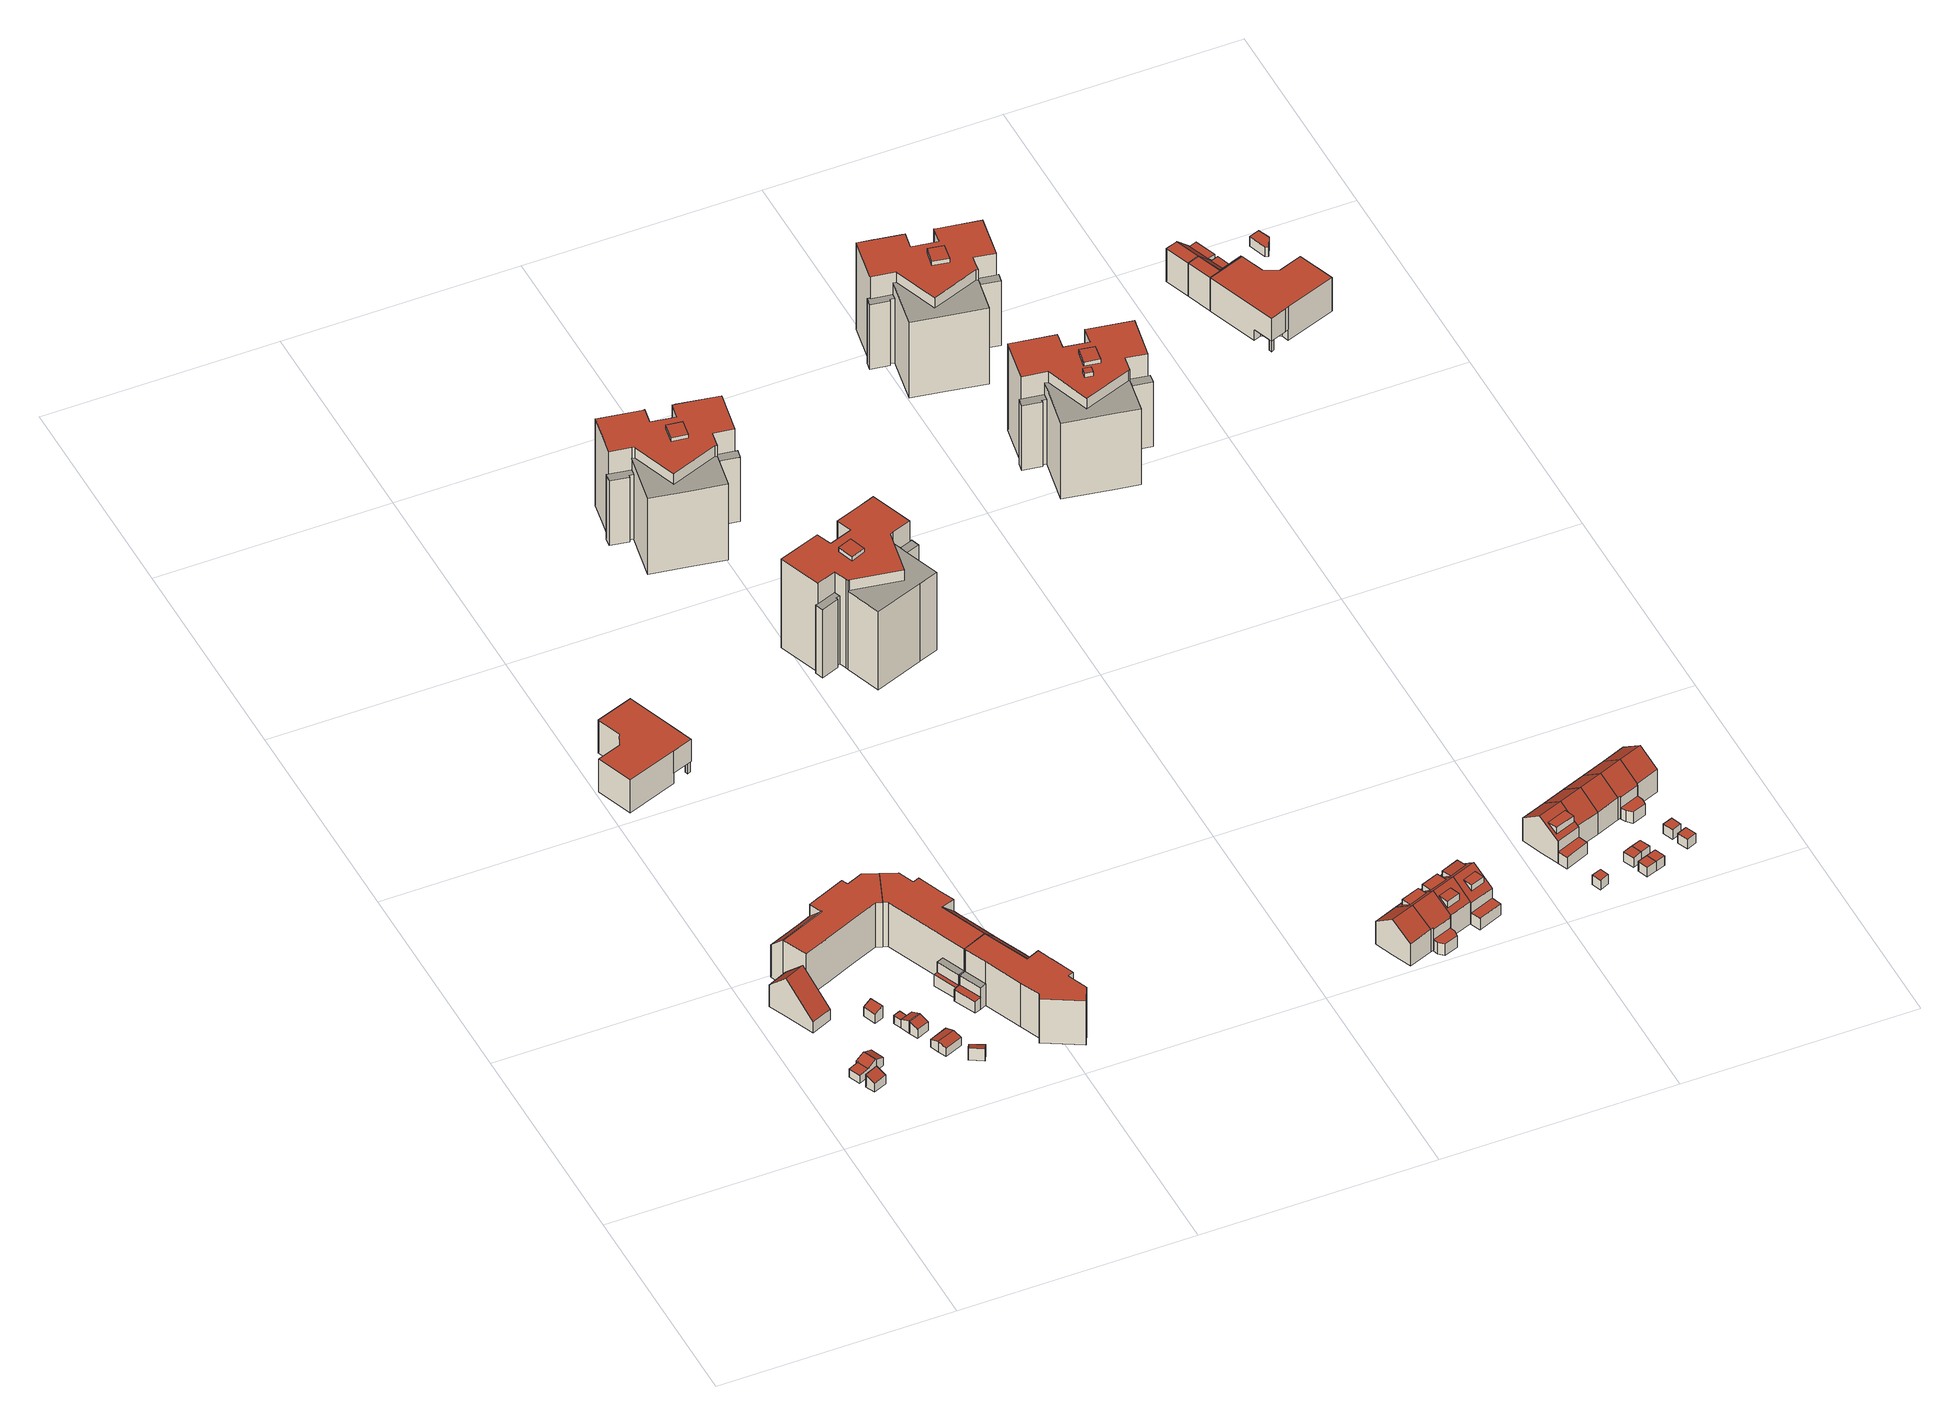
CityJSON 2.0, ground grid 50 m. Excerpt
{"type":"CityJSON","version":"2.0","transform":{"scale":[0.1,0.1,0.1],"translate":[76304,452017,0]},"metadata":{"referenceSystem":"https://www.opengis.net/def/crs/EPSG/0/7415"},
"CityObjects":{
"building1":{"type":"Building","attributes":{"Volume":18.05,"Dakoppervlakte":7.36,"Muuroppervlakte":27.93,"Vloeroppervlakte":6.85,"hoogte_Z_max_in_m_NAP":4.01,"GEB_DOEL":"onbekend","dateOfConstruction":"1984-01-01","measuredHeight":3.08},"geometry":[{"type":"Solid","lod":"2","boundaries":[[[[0,1,2,3]],[[4,5,6,7]],[[1,5,4,2]],[[1,0,6,5]],[[3,7,6,0]],[[4,7,3,2]]]],"semantics":{"surfaces":[{"type":"GroundSurface"},{"type":"RoofSurface"},{"type":"WallSurface"}],"values":[[0,1,2,2,2,2]]}}]},
"building2":{"type":"Building","attributes":{"Volume":31.79,"Dakoppervlakte":13.81,"Muuroppervlakte":38.28,"Vloeroppervlakte":13.25,"hoogte_Z_max_in_m_NAP":3.93,"GEB_DOEL":"onbekend","dateOfConstruction":"1985-01-01","measuredHeight":3.04},"geometry":[{"type":"Solid","lod":"2","boundaries":[[[[8,9,10,11,12,13,14,15,16,17]],[[18,19,20,21]],[[22,20,19,23,24,25]],[[23,26,27,24]],[[11,25,24,12]],[[11,10,22,25]],[[22,10,9,8,21,20]],[[8,17,18,21]],[[18,17,16,15,14,26,23,19]],[[26,14,13,27]],[[12,24,27,13]]]],"semantics":{"surfaces":[{"type":"GroundSurface"},{"type":"RoofSurface"},{"type":"WallSurface"}],"values":[[0,1,1,1,2,2,2,2,2,2,2]]}}]},
"building3":{"type":"Building","attributes":{"Volume":358.51,"Dakoppervlakte":75.7,"Muuroppervlakte":188.85,"Vloeroppervlakte":53.26,"hoogte_Z_max_in_m_NAP":10.69,"GEB_DOEL":"woonfunctie","dateOfConstruction":"1985-01-01","measuredHeight":9.71},"geometry":[{"type":"Solid","lod":"2","boundaries":[[[[28,29,30,31,32,33]],[[34,35,36,37]],[[38,39,35,34]],[[31,30,39,38]],[[28,33,37,36]],[[33,32,34,37]],[[39,30,29,28,36,35]],[[32,31,38,34]]]],"semantics":{"surfaces":[{"type":"GroundSurface"},{"type":"RoofSurface"},{"type":"WallSurface"}],"values":[[0,1,1,2,2,2,2,2]]}}]},
"building4":{"type":"Building","attributes":{"Volume":16.94,"Dakoppervlakte":7.15,"Muuroppervlakte":26.86,"Vloeroppervlakte":6.62,"hoogte_Z_max_in_m_NAP":3.9,"GEB_DOEL":"onbekend","dateOfConstruction":"1985-01-01","measuredHeight":3},"geometry":[{"type":"Solid","lod":"2","boundaries":[[[[13,40,41,14]],[[27,26,42,43]],[[26,27,13,14]],[[14,41,42,26]],[[42,41,40,43]],[[40,13,27,43]]]],"semantics":{"surfaces":[{"type":"GroundSurface"},{"type":"RoofSurface"},{"type":"WallSurface"}],"values":[[0,1,2,2,2,2]]}}]},
"building5":{"type":"Building","attributes":{"Volume":15.93,"Dakoppervlakte":6.59,"Muuroppervlakte":26.47,"Vloeroppervlakte":6.06,"hoogte_Z_max_in_m_NAP":4.03,"GEB_DOEL":"onbekend","dateOfConstruction":"1985-01-01","measuredHeight":3.05},"geometry":[{"type":"Solid","lod":"2","boundaries":[[[[44,45,46,47]],[[48,49,50,51]],[[49,44,47,50]],[[51,50,47,46]],[[51,46,45,48]],[[45,44,49,48]]]],"semantics":{"surfaces":[{"type":"GroundSurface"},{"type":"RoofSurface"},{"type":"WallSurface"}],"values":[[0,1,2,2,2,2]]}}]},
"building6":{"type":"Building","attributes":{"Volume":22.93,"Dakoppervlakte":9.79,"Muuroppervlakte":34.75,"Vloeroppervlakte":9.3,"hoogte_Z_max_in_m_NAP":4.07,"GEB_DOEL":"onbekend","dateOfConstruction":"1985-01-01","measuredHeight":3.06},"geometry":[{"type":"Solid","lod":"2","boundaries":[[[[52,53,54,55,56,57,58]],[[59,60,61,62]],[[63,64,65,66]],[[59,62,66,54,53]],[[59,53,52,60]],[[52,58,61,60]],[[63,57,56,64]],[[64,56,55,65]],[[66,65,55,54]],[[66,62,61,58,57,63]]]],"semantics":{"surfaces":[{"type":"GroundSurface"},{"type":"RoofSurface"},{"type":"WallSurface"}],"values":[[0,1,1,2,2,2,2,2,2,2]]}}]},
"building7":{"type":"Building","attributes":{"Volume":16.56,"Dakoppervlakte":6.7,"Muuroppervlakte":26.95,"Vloeroppervlakte":6.21,"hoogte_Z_max_in_m_NAP":4.07,"GEB_DOEL":"onbekend","dateOfConstruction":"1985-01-01","measuredHeight":3.09},"geometry":[{"type":"Solid","lod":"2","boundaries":[[[[53,52,67,68]],[[69,60,59,70]],[[53,68,70,59]],[[68,67,69,70]],[[69,67,52,60]],[[53,59,60,52]]]],"semantics":{"surfaces":[{"type":"GroundSurface"},{"type":"RoofSurface"},{"type":"WallSurface"}],"values":[[0,1,2,2,2,2]]}}]},
"building8":{"type":"Building","attributes":{"Volume":39.97,"Dakoppervlakte":17.66,"Muuroppervlakte":36.33,"Vloeroppervlakte":16.87,"hoogte_Z_max_in_m_NAP":3.63,"GEB_DOEL":"onbekend","dateOfConstruction":"1985-01-01","measuredHeight":2.68},"geometry":[{"type":"Solid","lod":"2","boundaries":[[[[71,72,73,74,75,76]],[[77,78,79,80]],[[77,81,82,78]],[[74,73,80,79]],[[71,76,82,81]],[[82,76,75,78]],[[81,77,80,73,72,71]],[[75,74,79,78]]]],"semantics":{"surfaces":[{"type":"GroundSurface"},{"type":"RoofSurface"},{"type":"WallSurface"}],"values":[[0,1,1,2,2,2,2,2]]}}]},
"building9":{"type":"Building","attributes":{"Volume":2278.97,"Dakoppervlakte":223.48,"Muuroppervlakte":709.59,"Vloeroppervlakte":208.86,"hoogte_Z_max_in_m_NAP":12.4,"GEB_DOEL":"woonfunctie","dateOfConstruction":"1985-01-01","measuredHeight":11.37},"geometry":[{"type":"Solid","lod":"2","boundaries":[[[[83,84,85,86,87,88,89,90,91,92,93,94,95,96,97,98,99]],[[100,101,102,103,104,105,106,107,108,109,110,111,112,113,114,115,116]],[[117,118,119,104,120,121]],[[113,112,87,86]],[[113,86,85,114]],[[116,115,84,83]],[[116,83,99,100]],[[101,100,99,98,97,96,120,103,102]],[[93,92,107,106]],[[117,121,120,96,95,94]],[[94,93,106,118,117]],[[103,120,104]],[[105,119,118,106]],[[119,105,104]],[[115,114,85,84]],[[88,87,112,111,110,109,108,107,92,91,90,89]]]],"semantics":{"surfaces":[{"type":"GroundSurface"},{"type":"RoofSurface"},{"type":"WallSurface"}],"values":[[0,1,1,2,2,2,2,2,2,2,2,2,2,2,2,2]]}}]},
"building10":{"type":"Building","attributes":{"Volume":16.48,"Dakoppervlakte":6.81,"Muuroppervlakte":26.9,"Vloeroppervlakte":6.33,"hoogte_Z_max_in_m_NAP":4.05,"GEB_DOEL":"onbekend","dateOfConstruction":"1984-01-01","measuredHeight":3.02},"geometry":[{"type":"Solid","lod":"2","boundaries":[[[[122,123,124,125]],[[126,127,128,129]],[[125,127,126,122]],[[128,127,125,124]],[[123,129,128,124]],[[123,122,126,129]]]],"semantics":{"surfaces":[{"type":"GroundSurface"},{"type":"RoofSurface"},{"type":"WallSurface"}],"values":[[0,1,2,2,2,2]]}}]},
"building11":{"type":"Building","attributes":{"Volume":1661.11,"Dakoppervlakte":203.77,"Muuroppervlakte":534.28,"Vloeroppervlakte":187.25,"hoogte_Z_max_in_m_NAP":9.54,"GEB_DOEL":"woonfunctie","dateOfConstruction":"1988-01-01","measuredHeight":8.37},"geometry":[{"type":"MultiSurface","lod":"2","boundaries":[[[130,131,132,133,134,135,136,137,138,139,140]],[[141,142,143,144]],[[145,146,147,148,149,150,151,152,153,154,155],[156,157,158,159,160,161]],[[162,163,164,165,166,167,168,169,170,171,172]],[[140,139,165,164]],[[166,146,145,167]],[[135,134,169,168,167,145,155,154,153]],[[133,170,169,134]],[[133,132,171,170]],[[173,131,130,163,171,132]],[[140,164,163,130]],[[153,152,136,135]],[[148,137,136,152,151]],[[137,148,147,146,138]],[[144,160,159,158,141]],[[158,157,142,141]],[[142,157,156,161,143]],[[144,143,161,160]],[[139,138,146,166,165]]],"semantics":{"surfaces":[{"type":"GroundSurface"},{"type":"OuterCeilingSurface"},{"type":"RoofSurface"},{"type":"WallSurface"}],"values":[0,0,1,2,3,3,3,3,3,3,3,3,3,3,3,3,3,3,3]}}]},
"building12":{"type":"Building","attributes":{"Volume":2308.53,"Dakoppervlakte":225.95,"Muuroppervlakte":723.09,"Vloeroppervlakte":220.14,"hoogte_Z_max_in_m_NAP":12.34,"GEB_DOEL":"woonfunctie","dateOfConstruction":"1985-01-01","measuredHeight":11.26},"geometry":[{"type":"Solid","lod":"2","boundaries":[[[[174,175,176,177,178,179,180,181,182,183,184,185,186,187,188,189,190,191,192,193]],[[194,195,196,197]],[[114,113,198,199,200,201,202,203,204,205,206,207,208,209,210]],[[211,212,213,214]],[[215,216,217,218,219,220,204]],[[191,190,209,208]],[[209,190,189,210]],[[114,210,189,188]],[[188,187,113,114]],[[179,178,202,201,197]],[[195,194,184,183,212]],[[180,179,197,196,211]],[[213,182,181,214]],[[211,214,181,180]],[[183,182,213,212]],[[195,212,211,196]],[[199,198,186,185,184,194,197,201,200]],[[178,177,217,216,202]],[[218,217,177,176,175,174,220,219]],[[220,205,204]],[[203,215,204]],[[215,203,202,216]],[[113,187,186,198]],[[220,174,193,192,191,208,207,206,205]]]],"semantics":{"surfaces":[{"type":"GroundSurface"},{"type":"OuterFloorSurface"},{"type":"RoofSurface"},{"type":"WallSurface"}],"values":[[0,1,2,2,2,3,3,3,3,3,3,3,3,3,3,3,3,3,3,3,3,3,3,3]]}}]},
"building13":{"type":"Building","attributes":{"Volume":2367.19,"Dakoppervlakte":234.12,"Muuroppervlakte":741.46,"Vloeroppervlakte":227.95,"hoogte_Z_max_in_m_NAP":12.34,"GEB_DOEL":"woonfunctie","dateOfConstruction":"1985-01-01","measuredHeight":11.22},"geometry":[{"type":"Solid","lod":"2","boundaries":[[[[221,222,223,224,225,226,227,228,229,230,231,179,178,177,232,233,234,235,236,237,238,239,240]],[[241,242,243,244]],[[245,246,247,248,249,250,251,252,253,254,255,256,202,201,257,258,259,260]],[[261,262,263,264]],[[217,216,265,255,266,267,268]],[[201,202,178,179]],[[257,201,179,231,244]],[[258,243,226,225,259]],[[259,225,224,260]],[[223,245,260,224]],[[223,222,246,245]],[[247,221,240,248]],[[240,239,249,248]],[[251,250,249,239,238,237,236,235,234,266,254,253,252]],[[241,244,231,230,263]],[[243,242,262,227,226]],[[227,262,261,228]],[[263,230,229,264]],[[261,264,229,228]],[[241,263,262,242]],[[257,244,243,258]],[[266,255,254]],[[265,256,255]],[[202,256,265,216]],[[217,177,178,202,216]],[[246,222,221,247]],[[217,268,232,177]],[[267,266,234,233]],[[268,267,233,232]]]],"semantics":{"surfaces":[{"type":"GroundSurface"},{"type":"OuterFloorSurface"},{"type":"RoofSurface"},{"type":"WallSurface"}],"values":[[0,1,2,2,2,3,3,3,3,3,3,3,3,3,3,3,3,3,3,3,3,3,3,3,3,3,3,3,3]]}}]},
"building14":{"type":"Building","attributes":{"Volume":8959.56,"Dakoppervlakte":314.34,"Muuroppervlakte":2139.22,"Vloeroppervlakte":436.22,"hoogte_Z_max_in_m_NAP":23.72,"GEB_DOEL":"woonfunctie","dateOfConstruction":"1988-01-01","measuredHeight":22.78},"geometry":[{"type":"Solid","lod":"2","boundaries":[[[[269,270,271,272,273,274,275,276,277,278,279,280,281,282,283,284,285,286,287,288,289,290,291,292,293,294,295]],[[296,297,298,299,300,301,302,303]],[[304,305,306,307]],[[308,309,310,311,312,313,314,315]],[[316,317,318,319,320,321,322]],[[323,324,325,326,327,328,329,330,331,332,333,334,335,336,337,338,339,340],[341,342,343,344]],[[345,346,347,348]],[[349,350,351,352]],[[337,336,335,278,277,276]],[[340,273,272,271,324,323]],[[335,334,296,279,278]],[[299,298,285,284]],[[284,283,300,299]],[[302,301,300,283,282,281]],[[281,280,303,302]],[[280,279,296,303]],[[331,311,287,286,285,298,297,333,332]],[[345,348,275,274]],[[306,305,347,346]],[[276,275,348,347,305,304,338,337]],[[307,339,338,304]],[[307,306,346,345,274,273,340,339]],[[341,349,352,342]],[[344,350,349,341]],[[350,344,343,351]],[[352,351,343,342]],[[310,309,308,290,289,288]],[[310,288,287,311]],[[295,294,321,320]],[[322,321,294,293]],[[292,316,322,293]],[[317,316,292,291]],[[308,315,318,317,291,290]],[[326,319,318,315,327]],[[327,315,314,328]],[[328,314,313,329]],[[330,329,313,312]],[[330,312,311,331]],[[320,319,269,295]],[[296,334,333,297]],[[324,271,270,269,319,326,325]]]],"semantics":{"surfaces":[{"type":"GroundSurface"},{"type":"OuterFloorSurface"},{"type":"RoofSurface"},{"type":"WallSurface"}],"values":[[0,1,1,1,1,2,2,2,3,3,3,3,3,3,3,3,3,3,3,3,3,3,3,3,3,3,3,3,3,3,3,3,3,3,3,3,3,3,3,3,3]]}}]},
"building15":{"type":"Building","attributes":{"Volume":9164.15,"Dakoppervlakte":312.94,"Muuroppervlakte":2191.54,"Vloeroppervlakte":435.83,"hoogte_Z_max_in_m_NAP":23.77,"GEB_DOEL":"woonfunctie","dateOfConstruction":"1988-01-01","measuredHeight":23.34},"geometry":[{"type":"Solid","lod":"2","boundaries":[[[[353,354,355,356,357,358,359,360,361,362,363,364,365,366,367,368,369,370,371,372,373,374,375,376,377,378,379,380,381]],[[382,383,384,385,386,387,388,389]],[[390,391,392,393,394,395,396,397,398,399,400,401,402]],[[403,404,405,406,407,408,409]],[[410,411,412,413]],[[414,415,416,417]],[[418,419,420,421,422,423,424,425,426,427,428,429,430,431,432,433,434,435,436,437],[438,439,440,441]],[[442,443,444,445]],[[400,371,370,390,402,401]],[[393,392,368,367,386,394]],[[388,365,364,389]],[[364,363,382,389]],[[382,363,362,383]],[[386,367,366,365,388,387]],[[400,399,372,371]],[[414,417,440,439]],[[414,439,438,415]],[[416,415,438,441]],[[417,416,441,440]],[[404,379,378,405]],[[377,376,407,406]],[[407,376,375,408]],[[431,430,384,361,360]],[[358,357,434,433,432,431,360,359]],[[419,418,437,354,353,381]],[[420,419,381,380,403]],[[399,425,424,373,372]],[[355,442,445,356]],[[412,411,444,443]],[[410,435,434,357,356,445,444,411]],[[436,435,410,413]],[[412,443,442,355,354,437,436,413]],[[403,380,379,404]],[[403,409,421,420]],[[422,421,409,408,375,374,373,424,423]],[[426,425,399,398]],[[398,397,427,426]],[[397,396,428,427]],[[429,428,396,395]],[[362,361,384,383]],[[430,429,395,385,384]],[[395,394,386,385]],[[392,391,369,368]],[[370,369,391,390]],[[405,378,377,406]]]],"semantics":{"surfaces":[{"type":"GroundSurface"},{"type":"OuterFloorSurface"},{"type":"RoofSurface"},{"type":"WallSurface"}],"values":[[0,1,1,1,1,2,2,2,3,3,3,3,3,3,3,3,3,3,3,3,3,3,3,3,3,3,3,3,3,3,3,3,3,3,3,3,3,3,3,3,3,3,3,3,3]]}}]},
"building16":{"type":"Building","attributes":{"Volume":362.17,"Dakoppervlakte":61.69,"Muuroppervlakte":193.6,"Vloeroppervlakte":49.79,"hoogte_Z_max_in_m_NAP":9.95,"GEB_DOEL":"woonfunctie","dateOfConstruction":"1986-01-01","measuredHeight":8.93},"geometry":[{"type":"Solid","lod":"2","boundaries":[[[[446,447,448,449,450,451]],[[452,453,454,455]],[[454,453,456,457]],[[448,452,455,449]],[[446,451,457,456]],[[457,451,450,454]],[[452,448,447,446,456,453]],[[450,449,455,454]]]],"semantics":{"surfaces":[{"type":"GroundSurface"},{"type":"RoofSurface"},{"type":"WallSurface"}],"values":[[0,1,1,2,2,2,2,2]]}}]},
"building17":{"type":"Building","attributes":{"Volume":403.6,"Dakoppervlakte":62.41,"Muuroppervlakte":206.19,"Vloeroppervlakte":61.29,"hoogte_Z_max_in_m_NAP":9.95,"GEB_DOEL":"woonfunctie","dateOfConstruction":"1986-01-01","measuredHeight":8.91},"children":["building17-1"],"geometry":[{"type":"Solid","lod":"2","boundaries":[[[[450,449,458,459,460,461,462,463,464,465,466,467,468,451]],[[469,455,454,470],[471,472,473,474]],[[470,454,457,475,476,477,478,479]],[[480,481,482,483,484,485]],[[475,457,451,468]],[[476,475,468,467,484]],[[479,478,461,460]],[[470,479,460,459,458,469]],[[449,455,469,458]],[[454,455,449,450]],[[467,466,485,484]],[[480,485,466,465]],[[465,464,481,480]],[[481,464,463,482]],[[462,483,482,463]],[[477,476,484,483]],[[450,451,457,454]],[[477,483,462,461,478]],[[471,474,486,487]],[[486,474,473]],[[487,486,473,472]],[[487,472,471]]]],"semantics":{"surfaces":[{"type":"GroundSurface"},{"type":"RoofSurface"},{"type":"WallSurface"}],"values":[[0,1,1,1,2,2,2,2,2,2,2,2,2,2,2,2,2,2,1,2,2,2]]}}]},
"building17-1":{"type":"BuildingInstallation","attributes":{"relationToConstruction":"outside"},"parents":["building17"],"geometry":[{"type":"MultiSurface","lod":"2","boundaries":[[[471,474,486,487]],[[486,474,473]],[[487,486,473,472]],[[487,472,471]]],"semantics":{"surfaces":[{"type":"RoofSurface"},{"type":"WallSurface"}],"values":[0,1,1,1]}}]},
"building18":{"type":"Building","attributes":{"Volume":365.94,"Dakoppervlakte":39.71,"Muuroppervlakte":191.88,"Vloeroppervlakte":48.49,"hoogte_Z_max_in_m_NAP":9.95,"GEB_DOEL":"woonfunctie","dateOfConstruction":"1986-01-01","measuredHeight":8.93},"children":["building18-1","building18-2"],"geometry":[{"type":"Solid","lod":"2","boundaries":[[[[488,489,490,460,459,458]],[[491,470,479,492],[493,494,495,496]],[[497,469,470,491],[498,499,500,501]],[[492,479,460,490]],[[492,490,489,491]],[[469,458,459,460,479,470]],[[458,469,497,488]],[[489,488,497,491]],[[493,496,502,503]],[[503,502,495,494]],[[494,493,503]],[[502,496,495]],[[504,498,501,505]],[[505,501,500]],[[504,505,500,499]],[[504,499,498]]]],"semantics":{"surfaces":[{"type":"GroundSurface"},{"type":"RoofSurface"},{"type":"WallSurface"}],"values":[[0,1,1,2,2,2,2,2,1,2,2,2,1,2,2,2]]}}]},
"building18-1":{"type":"BuildingInstallation","attributes":{"relationToConstruction":"outside"},"parents":["building18"],"geometry":[{"type":"MultiSurface","lod":"2","boundaries":[[[493,496,502,503]],[[503,502,495,494]],[[494,493,503]],[[502,496,495]]],"semantics":{"surfaces":[{"type":"RoofSurface"},{"type":"WallSurface"}],"values":[0,1,1,1]}}]},
"building18-2":{"type":"BuildingInstallation","attributes":{"relationToConstruction":"outside"},"parents":["building18"],"geometry":[{"type":"MultiSurface","lod":"2","boundaries":[[[504,498,501,505]],[[505,501,500]],[[504,505,500,499]],[[504,499,498]]],"semantics":{"surfaces":[{"type":"RoofSurface"},{"type":"WallSurface"}],"values":[0,1,1,1]}}]},
"building19":{"type":"Building","attributes":{"Volume":432.31,"Dakoppervlakte":58.24,"Muuroppervlakte":211.8,"Vloeroppervlakte":65.17,"hoogte_Z_max_in_m_NAP":9.95,"GEB_DOEL":"woonfunctie","dateOfConstruction":"1986-01-01","measuredHeight":8.99},"children":["building19-1","building19-2"],"geometry":[{"type":"Solid","lod":"2","boundaries":[[[[506,507,508,509,510,490,489,488,511,512]],[[513,514,515,516,491,492],[517,518,519,520]],[[521,497,491,516],[522,523,524,525]],[[526,527,528,529]],[[515,506,512,511,521,516]],[[521,511,488,497]],[[491,497,488,489]],[[526,510,509,527]],[[490,510,526,513,492]],[[529,528,508,507]],[[514,513,526,529]],[[509,508,528,527]],[[490,492,491,489]],[[514,529,507,506,515]],[[530,531,519,518]],[[530,517,520,531]],[[531,520,519]],[[518,517,530]],[[522,525,532,533]],[[532,525,524]],[[533,532,524,523]],[[533,523,522]]]],"semantics":{"surfaces":[{"type":"GroundSurface"},{"type":"RoofSurface"},{"type":"WallSurface"}],"values":[[0,1,1,1,2,2,2,2,2,2,2,2,2,2,1,2,2,2,1,2,2,2]]}}]},
"building19-1":{"type":"BuildingInstallation","attributes":{"relationToConstruction":"outside"},"parents":["building19"],"geometry":[{"type":"MultiSurface","lod":"2","boundaries":[[[530,531,519,518]],[[530,517,520,531]],[[531,520,519]],[[518,517,530]]],"semantics":{"surfaces":[{"type":"RoofSurface"},{"type":"WallSurface"}],"values":[0,1,1,1]}}]},
"building19-2":{"type":"BuildingInstallation","attributes":{"relationToConstruction":"outside"},"parents":["building19"],"geometry":[{"type":"MultiSurface","lod":"2","boundaries":[[[522,525,532,533]],[[532,525,524]],[[533,532,524,523]],[[533,523,522]]],"semantics":{"surfaces":[{"type":"RoofSurface"},{"type":"WallSurface"}],"values":[0,1,1,1]}}]},
"building20":{"type":"Building","attributes":{"Volume":11.66,"Dakoppervlakte":4.82,"Muuroppervlakte":21.26,"Vloeroppervlakte":4.82,"hoogte_Z_max_in_m_NAP":3.39,"GEB_DOEL":"onbekend","dateOfConstruction":"1986-01-01","measuredHeight":2.42},"geometry":[{"type":"Solid","lod":"2","boundaries":[[[[534,535,536,537]],[[538,539,540,541]],[[534,537,539,538]],[[537,536,540,539]],[[540,536,535,541]],[[534,538,541,535]]]],"semantics":{"surfaces":[{"type":"GroundSurface"},{"type":"RoofSurface"},{"type":"WallSurface"}],"values":[[0,1,2,2,2,2]]}}]},
"building21":{"type":"Building","attributes":{"Volume":430.01,"Dakoppervlakte":65.07,"Muuroppervlakte":211.91,"Vloeroppervlakte":65.46,"hoogte_Z_max_in_m_NAP":9.96,"GEB_DOEL":"woonfunctie","dateOfConstruction":"1986-01-01","measuredHeight":8.98},"children":["building21-1"],"geometry":[{"type":"Solid","lod":"2","boundaries":[[[[542,543,544,545,546,547,548,549,550,551]],[[552,553,554,555,556,557],[558,559,560,561]],[[562,563,556,555]],[[564,565,566,567]],[[563,543,542,551,557,556]],[[551,550,567,552,557]],[[553,566,547,546,554]],[[555,554,546,545]],[[564,567,550,549]],[[549,548,565,564]],[[565,548,547,566]],[[553,552,567,566]],[[545,544,562,555]],[[543,563,562,544]],[[559,568,569,560]],[[558,561,569,568]],[[569,561,560]],[[559,558,568]]]],"semantics":{"surfaces":[{"type":"GroundSurface"},{"type":"RoofSurface"},{"type":"WallSurface"}],"values":[[0,1,1,1,2,2,2,2,2,2,2,2,2,2,1,2,2,2]]}}]},
"building21-1":{"type":"BuildingInstallation","attributes":{"relationToConstruction":"outside"},"parents":["building21"],"geometry":[{"type":"MultiSurface","lod":"2","boundaries":[[[559,568,569,560]],[[558,561,569,568]],[[569,561,560]],[[559,558,568]]],"semantics":{"surfaces":[{"type":"RoofSurface"},{"type":"WallSurface"}],"values":[0,1,1,1]}}]},
"building22":{"type":"Building","attributes":{"Volume":352.36,"Dakoppervlakte":59.4,"Muuroppervlakte":193.13,"Vloeroppervlakte":47.95,"hoogte_Z_max_in_m_NAP":9.96,"GEB_DOEL":"woonfunctie","dateOfConstruction":"1986-01-01","measuredHeight":9},"geometry":[{"type":"Solid","lod":"2","boundaries":[[[[570,571,572,546,545,544]],[[573,574,555,554]],[[555,574,575,562]],[[544,562,575,570]],[[573,554,546,572]],[[573,572,571,574]],[[562,544,545,546,554,555]],[[571,570,575,574]]]],"semantics":{"surfaces":[{"type":"GroundSurface"},{"type":"RoofSurface"},{"type":"WallSurface"}],"values":[[0,1,1,2,2,2,2,2]]}}]},
"building23":{"type":"Building","attributes":{"Volume":8924.01,"Dakoppervlakte":314.86,"Muuroppervlakte":2132.94,"Vloeroppervlakte":436.67,"hoogte_Z_max_in_m_NAP":23.66,"GEB_DOEL":"woonfunctie","dateOfConstruction":"1988-01-01","measuredHeight":22.72},"geometry":[{"type":"Solid","lod":"2","boundaries":[[[[576,577,578,579,580,581,582,583,584,585,586,587,588,589,590,591,592,593,594,595,596,597,598,599,600,601,602,603,604]],[[605,606,607,608,609,610,611]],[[612,613,614,615]],[[616,617,618,619,620,621,622,623,624,625]],[[626,627,628,629,630,631,632,633]],[[634,635,636,637,638,639,640,641,642,643,644,645,646,647,648,649,650,651,652],[653,654,655,656]],[[657,658,659,660,661,662,663,664]],[[665,666,667,668]],[[636,635,634,652,651,659,604,603,602,601,600]],[[588,605,643,642,619,589]],[[646,645,610,583,582]],[[648,647,646,582,581,580,662]],[[588,587,606,605]],[[606,587,586,607]],[[608,607,586,585]],[[609,608,585,584]],[[643,605,611,644]],[[659,658,576,604]],[[579,578,664,663]],[[578,577,657,664]],[[576,658,657,577]],[[613,661,660,614]],[[648,662,661,613,612,649]],[[649,612,615,650]],[[615,614,660,659,651,650]],[[653,665,668,654]],[[656,666,665,653]],[[666,656,655,667]],[[667,655,654,668]],[[618,617,616,592,591,590]],[[589,619,618,590]],[[627,599,598,628]],[[598,597,629,628]],[[597,596,630,629]],[[630,596,595,631]],[[595,594,632,631]],[[624,623,633,632,594,593,592,616,625]],[[636,600,599,627,626,638,637]],[[622,639,638,626,633,623]],[[639,622,621,640]],[[641,640,621,620]],[[641,620,619,642]],[[663,662,580,579]],[[644,611,610,645]],[[610,609,584,583]]]],"semantics":{"surfaces":[{"type":"GroundSurface"},{"type":"OuterFloorSurface"},{"type":"RoofSurface"},{"type":"WallSurface"}],"values":[[0,1,1,1,1,2,2,2,3,3,3,3,3,3,3,3,3,3,3,3,3,3,3,3,3,3,3,3,3,3,3,3,3,3,3,3,3,3,3,3,3,3,3,3,3]]}}]},
"building24":{"type":"Building","attributes":{"Volume":13.47,"Dakoppervlakte":5.46,"Muuroppervlakte":23.09,"Vloeroppervlakte":5.46,"hoogte_Z_max_in_m_NAP":3.39,"GEB_DOEL":"onbekend","dateOfConstruction":"1986-01-01","measuredHeight":2.47},"geometry":[{"type":"Solid","lod":"2","boundaries":[[[[669,670,671,672]],[[673,674,675,676]],[[669,672,674,673]],[[675,674,672,671]],[[670,676,675,671]],[[669,673,676,670]]]],"semantics":{"surfaces":[{"type":"GroundSurface"},{"type":"RoofSurface"},{"type":"WallSurface"}],"values":[[0,1,2,2,2,2]]}}]},
"building25":{"type":"Building","attributes":{"Volume":8969.05,"Dakoppervlakte":313.06,"Muuroppervlakte":2149.31,"Vloeroppervlakte":436.4,"hoogte_Z_max_in_m_NAP":23.83,"GEB_DOEL":"woonfunctie","dateOfConstruction":"1988-01-01","measuredHeight":22.91},"geometry":[{"type":"Solid","lod":"2","boundaries":[[[[677,678,679,680,681,682,683,684,685,686,687,688,689,690,691,692,693,694,695,696,697,698,699,700]],[[701,702,703,704,705,706,707]],[[708,709,710,711]],[[712,713,714,715,716,717,718,719,720,721]],[[722,723,724,725,726,727,728]],[[729,730,731,732,733,734,735,736,737,738,739,740,741,742],[743,744,745,746],[747,748,749,750]],[[751,752,753,754]],[[755,756,757,758]],[[759,760,761,762]],[[738,737,704,694,693]],[[738,693,692,691,740,739]],[[730,729,688,687]],[[731,730,687,686,728]],[[748,753,752,749]],[[753,748,747,754]],[[750,751,754,747]],[[751,750,749,752]],[[699,698,707,706]],[[707,698,697,701]],[[701,697,696,702]],[[702,696,695,703]],[[736,705,704,737]],[[703,695,694,704]],[[689,755,758,690]],[[709,708,757,756]],[[741,740,691,690,758,757,708,711]],[[741,711,710,742]],[[710,709,756,755,689,688,729,742]],[[759,744,743,760]],[[746,761,760,743]],[[762,761,746,745]],[[762,745,744,759]],[[715,714,713,679,678,677]],[[715,677,700,716]],[[722,685,684,723]],[[723,684,683,724]],[[725,724,683,682]],[[682,681,726,725]],[[721,720,727,726,681,680,679,713,712]],[[728,727,720,719,732,731]],[[732,719,718,733]],[[734,733,718,717]],[[734,717,716,735]],[[722,728,686,685]],[[705,736,735,716,700,699,706]]]],"semantics":{"surfaces":[{"type":"GroundSurface"},{"type":"OuterFloorSurface"},{"type":"RoofSurface"},{"type":"WallSurface"}],"values":[[0,1,1,1,1,2,2,2,2,3,3,3,3,3,3,3,3,3,3,3,3,3,3,3,3,3,3,3,3,3,3,3,3,3,3,3,3,3,3,3,3,3,3,3,3]]}}]},
"building26":{"type":"Building","attributes":{"Volume":13.53,"Dakoppervlakte":5.61,"Muuroppervlakte":22.87,"Vloeroppervlakte":5.61,"hoogte_Z_max_in_m_NAP":3.39,"GEB_DOEL":"onbekend","dateOfConstruction":"1986-01-01","measuredHeight":2.41},"geometry":[{"type":"Solid","lod":"2","boundaries":[[[[763,764,765,766]],[[767,768,769,770]],[[764,770,769,765]],[[764,763,767,770]],[[766,768,767,763]],[[766,765,769,768]]]],"semantics":{"surfaces":[{"type":"GroundSurface"},{"type":"RoofSurface"},{"type":"WallSurface"}],"values":[[0,1,2,2,2,2]]}}]},
"building27":{"type":"Building","attributes":{"Volume":13.5,"Dakoppervlakte":5.46,"Muuroppervlakte":23.15,"Vloeroppervlakte":5.46,"hoogte_Z_max_in_m_NAP":3.39,"GEB_DOEL":"onbekend","dateOfConstruction":"1986-01-01","measuredHeight":2.47},"geometry":[{"type":"Solid","lod":"2","boundaries":[[[[670,771,772,671]],[[675,773,774,676]],[[671,772,773,675]],[[771,774,773,772]],[[774,771,670,676]],[[670,671,675,676]]]],"semantics":{"surfaces":[{"type":"GroundSurface"},{"type":"RoofSurface"},{"type":"WallSurface"}],"values":[[0,1,2,2,2,2]]}}]},
"building28":{"type":"Building","attributes":{"Volume":13.66,"Dakoppervlakte":5.6,"Muuroppervlakte":23.09,"Vloeroppervlakte":5.6,"hoogte_Z_max_in_m_NAP":3.39,"GEB_DOEL":"onbekend","dateOfConstruction":"1986-01-01","measuredHeight":2.44},"geometry":[{"type":"Solid","lod":"2","boundaries":[[[[775,766,765,776]],[[777,778,769,768]],[[777,775,776,778]],[[776,765,769,778]],[[766,768,769,765]],[[777,768,766,775]]]],"semantics":{"surfaces":[{"type":"GroundSurface"},{"type":"RoofSurface"},{"type":"WallSurface"}],"values":[[0,1,2,2,2,2]]}}]},
"building29":{"type":"Building","attributes":{"Volume":357.33,"Dakoppervlakte":60.59,"Muuroppervlakte":193.09,"Vloeroppervlakte":48.92,"hoogte_Z_max_in_m_NAP":9.96,"GEB_DOEL":"woonfunctie","dateOfConstruction":"1986-01-01","measuredHeight":8.95},"geometry":[{"type":"Solid","lod":"2","boundaries":[[[[572,571,570,779,780,781]],[[782,574,573,783]],[[575,574,782,784]],[[570,575,784,779]],[[783,573,572,781]],[[780,782,783,781]],[[575,570,571,572,573,574]],[[780,779,784,782]]]],"semantics":{"surfaces":[{"type":"GroundSurface"},{"type":"RoofSurface"},{"type":"WallSurface"}],"values":[[0,1,1,2,2,2,2,2]]}}]},
"building30":{"type":"Building","attributes":{"Volume":392.87,"Dakoppervlakte":72.8,"Muuroppervlakte":205.33,"Vloeroppervlakte":60.84,"hoogte_Z_max_in_m_NAP":9.96,"GEB_DOEL":"woonfunctie","dateOfConstruction":"1986-01-01","measuredHeight":8.9},"geometry":[{"type":"Solid","lod":"2","boundaries":[[[[785,786,787,788,789,790,791,792,793,794,795,796,797,798]],[[799,782,783,800,801,802,803,804]],[[805,784,782,799]],[[806,807,808,809,810,811]],[[787,786,805,799]],[[785,784,805,786]],[[784,785,798,797,783,782]],[[801,800,796,795,810]],[[790,789,803,802,809]],[[804,803,789,788]],[[804,788,787,799]],[[795,794,811,810]],[[806,811,794,793]],[[792,807,806,793]],[[791,808,807,792]],[[790,809,808,791]],[[802,801,810,809]],[[797,796,800,783]]]],"semantics":{"surfaces":[{"type":"GroundSurface"},{"type":"RoofSurface"},{"type":"WallSurface"}],"values":[[0,1,1,1,2,2,2,2,2,2,2,2,2,2,2,2,2,2]]}}]},
"building31":{"type":"Building","attributes":{"Volume":13.22,"Dakoppervlakte":5.46,"Muuroppervlakte":22.64,"Vloeroppervlakte":5.46,"hoogte_Z_max_in_m_NAP":3.39,"GEB_DOEL":"onbekend","dateOfConstruction":"1986-01-01","measuredHeight":2.42},"geometry":[{"type":"Solid","lod":"2","boundaries":[[[[812,813,814,815]],[[816,817,818,819]],[[812,815,816,819]],[[815,814,817,816]],[[817,814,813,818]],[[813,812,819,818]]]],"semantics":{"surfaces":[{"type":"GroundSurface"},{"type":"RoofSurface"},{"type":"WallSurface"}],"values":[[0,1,2,2,2,2]]}}]},
"building32":{"type":"Building","attributes":{"Volume":13.48,"Dakoppervlakte":5.62,"Muuroppervlakte":22.77,"Vloeroppervlakte":5.62,"hoogte_Z_max_in_m_NAP":3.39,"GEB_DOEL":"onbekend","dateOfConstruction":"1986-01-01","measuredHeight":2.4},"geometry":[{"type":"Solid","lod":"2","boundaries":[[[[820,821,822,823]],[[824,825,826,827]],[[820,823,824,827]],[[823,822,825,824]],[[821,826,825,822]],[[821,820,827,826]]]],"semantics":{"surfaces":[{"type":"GroundSurface"},{"type":"RoofSurface"},{"type":"WallSurface"}],"values":[[0,1,2,2,2,2]]}}]},
"building33":{"type":"Building","attributes":{"Volume":356.56,"Dakoppervlakte":60.69,"Muuroppervlakte":192.4,"Vloeroppervlakte":48.99,"hoogte_Z_max_in_m_NAP":9.96,"GEB_DOEL":"woonfunctie","dateOfConstruction":"1986-01-01","measuredHeight":8.92},"geometry":[{"type":"Solid","lod":"2","boundaries":[[[[828,829,830,831,832,833]],[[799,834,835,805]],[[836,834,799,804]],[[836,804,830,829]],[[832,805,835,833]],[[805,832,831,799]],[[834,836,829,828,833,835]],[[831,830,804,799]]]],"semantics":{"surfaces":[{"type":"GroundSurface"},{"type":"RoofSurface"},{"type":"WallSurface"}],"values":[[0,1,1,2,2,2,2,2]]}}]},
"building34":{"type":"Building","attributes":{"Volume":327.35,"Dakoppervlakte":50.91,"Muuroppervlakte":177.12,"Vloeroppervlakte":48.78,"hoogte_Z_max_in_m_NAP":9.74,"GEB_DOEL":"woonfunctie","dateOfConstruction":"1988-01-01","measuredHeight":8.56},"children":["building34-1"],"geometry":[{"type":"Solid","lod":"2","boundaries":[[[[837,838,839,840,841,842]],[[843,844,845,846],[847,848,849,850]],[[851,852,853,854]],[[844,837,842,845]],[[842,841,854,846,845]],[[841,840,851,854]],[[840,839,852,851]],[[839,838,853,852]],[[846,854,853,843]],[[838,837,844,843,853]],[[855,856,847,850]],[[848,847,856]],[[850,849,855]],[[848,856,855,849]]]],"semantics":{"surfaces":[{"type":"GroundSurface"},{"type":"RoofSurface"},{"type":"WallSurface"}],"values":[[0,1,1,2,2,2,2,2,2,2,1,2,2,2]]}}]},
"building34-1":{"type":"BuildingInstallation","attributes":{"relationToConstruction":"outside"},"parents":["building34"],"geometry":[{"type":"MultiSurface","lod":"2","boundaries":[[[855,856,847,850]],[[848,847,856]],[[850,849,855]],[[848,856,855,849]]],"semantics":{"surfaces":[{"type":"RoofSurface"},{"type":"WallSurface"}],"values":[0,1,1,1]}}]},
"building35":{"type":"Building","attributes":{"Volume":329.04,"Dakoppervlakte":50.42,"Muuroppervlakte":208.11,"Vloeroppervlakte":48.65,"hoogte_Z_max_in_m_NAP":9.74,"GEB_DOEL":"woonfunctie","dateOfConstruction":"1988-01-01","measuredHeight":8.55},"children":["building35-1"],"geometry":[{"type":"Solid","lod":"2","boundaries":[[[[857,858,859,839,838,837]],[[860,861,844,843,862],[863,864,865,866]],[[867,868,869,860,870,853,852]],[[843,844,837,838,853]],[[839,852,853,838]],[[867,852,839,859]],[[859,858,868,867]],[[858,857,861,869,868]],[[843,853,870,862]],[[862,870,860]],[[861,860,869]],[[844,861,857,837]],[[864,871,872,865]],[[866,872,871,863]],[[872,866,865]],[[864,863,871]]]],"semantics":{"surfaces":[{"type":"GroundSurface"},{"type":"RoofSurface"},{"type":"WallSurface"}],"values":[[0,1,1,2,2,2,2,2,2,2,2,2,1,2,2,2]]}}]},
"building35-1":{"type":"BuildingInstallation","attributes":{"relationToConstruction":"outside"},"parents":["building35"],"geometry":[{"type":"MultiSurface","lod":"2","boundaries":[[[864,871,872,865]],[[866,872,871,863]],[[872,866,865]],[[864,863,871]]],"semantics":{"surfaces":[{"type":"RoofSurface"},{"type":"WallSurface"}],"values":[0,1,1,1]}}]},
"building36":{"type":"Building","attributes":{"Volume":1683.88,"Dakoppervlakte":203.57,"Muuroppervlakte":541.71,"Vloeroppervlakte":187.09,"hoogte_Z_max_in_m_NAP":9.56,"GEB_DOEL":"woonfunctie","dateOfConstruction":"1988-01-01","measuredHeight":8.49},"geometry":[{"type":"Solid","lod":"2","boundaries":[[[[873,874,875,876,877,878,879,880,881,882]],[[883,884,885,886]],[[887,888,889,890,891,892,893,894],[894,895,896,897,898,899]],[[900,901,902,903,904,905,906,868,867,907,908]],[[900,894,893,901]],[[893,892,902,901]],[[877,876,904,903]],[[875,905,904,876]],[[906,905,875,874]],[[874,873,868,906]],[[873,882,867,868]],[[882,881,888,887,894,900,908,907,867]],[[878,892,891,890,879]],[[889,880,879,890]],[[889,888,881,880]],[[886,894,899,898,883]],[[898,897,884,883]],[[884,897,896,895,885]],[[886,885,895,894]],[[903,902,892,878,877]]]],"semantics":{"surfaces":[{"type":"GroundSurface"},{"type":"OuterCeilingSurface"},{"type":"RoofSurface"},{"type":"WallSurface"}],"values":[[0,0,1,2,3,3,3,3,3,3,3,3,3,3,3,3,3,3,3,3]]}}]},
"building37":{"type":"Building","attributes":{"Volume":21.61,"Dakoppervlakte":8.78,"Muuroppervlakte":30.28,"Vloeroppervlakte":8.78,"hoogte_Z_max_in_m_NAP":3.64,"GEB_DOEL":"onbekend","dateOfConstruction":"1988-01-01","measuredHeight":2.46},"geometry":[{"type":"Solid","lod":"2","boundaries":[[[[909,910,911,912,913]],[[914,915,916,917,918]],[[911,918,917,912]],[[911,910,914,918]],[[914,910,909,915]],[[915,909,913,916]],[[912,917,916,913]]]],"semantics":{"surfaces":[{"type":"GroundSurface"},{"type":"RoofSurface"},{"type":"WallSurface"}],"values":[[0,1,2,2,2,2,2]]}}]}
},
"vertices":[
[118,116,9],[109,136,9],[137,149,9],[146,128,9],[137,149,40],[109,136,40],[118,116,31],[146,128,31],
[92,174,9],[114,183,9],[115,184,9],[113,188,9],[132,196,9],[133,196,9],[145,167,9],[144,167,9],[124,159,9],[102,149,9],[102,149,30],[124,159,30],[114,183,30],[92,174,30],[115,184,31],[144,167,39],[132,196,39],[113,188,31],[145,167,39],[133,196,39],
[83,314,10],[56,377,10],[39,416,10],[83,435,10],[100,396,10],[127,333,10],[100,396,107],[56,377,107],[83,314,37],[127,333,37],[83,435,65],[39,416,65],
[152,205,9],[164,176,9],[164,176,30],[152,205,30],
[189,317,10],[207,325,10],[219,297,10],[200,289,10],[207,325,40],[189,317,32],[200,289,32],[219,297,40],
[273,247,10],[246,236,10],[238,256,10],[231,273,10],[246,279,10],[253,262,10],[265,267,10],[246,236,41],[273,247,41],[265,267,32],[238,256,32],[253,262,31],[246,279,31],[231,273,31],[238,256,31],
[281,228,10],[254,217,10],[281,228,32],[254,217,32],
[305,200,10],[313,182,10],[320,164,10],[281,148,10],[273,166,10],[266,184,10],[313,182,36],[273,166,36],[281,148,30],[320,164,30],[305,200,30],[266,184,30],
[266,552,10],[301,567,10],[332,554,10],[303,477,10],[291,482,10],[240,461,10],[214,450,10],[165,429,10],[162,428,10],[112,407,10],[89,460,10],[77,489,10],[149,519,10],[177,531,10],[204,542,10],[208,544,10],[260,566,10],[260,566,122],[208,544,122],[204,542,122],[177,531,122],[188,504,122],[189,502,122],[89,460,122],[112,407,122],[162,428,122],[165,429,122],[214,450,122],[240,461,122],[291,482,122],[303,477,122],[332,554,122],[301,567,122],[266,552,122],[77,489,92],[89,460,124],[189,502,124],[177,531,92],[149,519,92],
[352,124,10],[342,106,10],[315,122,10],[324,139,10],[352,124,33],[324,139,32],[315,122,40],[342,106,40],
[56,1114,12],[60,1123,12],[68,1141,12],[49,1194,12],[129,1223,12],[168,1115,12],[152,1108,12],[135,1072,12],[141,1056,12],[32,1016,12],[3,1095,12],[174,1076,12],[181,1079,12],[183,1072,12],[176,1069,12],[184,1071,39],[141,1056,39],[140,1059,39],[135,1072,39],[143,1089,39],[144,1092,39],[150,1105,39],[152,1108,39],[168,1115,39],[171,1106,39],[182,1076,39],[182,1075,39],[181,1079,39],[174,1076,39],[175,1073,39],[176,1069,39],[183,1072,39],[60,1123,95],[56,1114,95],[3,1095,95],[32,1016,95],[141,1056,95],[184,1071,95],[168,1115,95],[129,1223,95],[49,1194,95],[68,1141,95],[64,1133,95],[64,1133,12],
[428,429,11],[435,412,11],[440,401,11],[469,330,11],[440,317,11],[387,295,11],[373,289,11],[366,286,11],[344,336,11],[352,339,11],[366,345,11],[366,346,11],[313,473,11],[303,477,11],[332,554,11],[366,540,11],[380,505,11],[394,511,11],[414,462,11],[416,456,11],[366,345,66],[352,339,66],[373,289,66],[387,295,66],[313,473,122],[366,346,122],[366,345,122],[387,295,122],[440,317,122],[399,417,122],[400,418,122],[428,429,122],[416,456,122],[414,462,122],[394,511,122],[380,505,122],[366,540,122],[373,289,40],[352,339,40],[344,336,40],[366,286,40],[399,417,123],[440,317,123],[469,330,92],[440,401,92],[435,412,92],[428,429,92],
[550,99,11],[533,65,11],[455,108,11],[461,120,11],[442,164,11],[409,245,11],[395,239,11],[382,234,11],[361,282,11],[374,287,11],[388,293,11],[497,265,11],[508,238,11],[511,231,11],[511,230,11],[518,214,11],[522,204,11],[524,199,11],[545,148,11],[532,143,11],[374,287,66],[395,239,66],[409,245,66],[388,293,66],[455,108,122],[533,65,122],[550,99,122],[532,143,122],[545,148,122],[524,199,122],[522,204,122],[518,214,122],[511,230,122],[511,231,122],[483,219,122],[482,219,122],[388,293,122],[409,245,122],[442,164,122],[461,120,122],[382,234,39],[395,239,42],[374,287,42],[361,282,39],[482,219,123],[511,231,92],[508,238,92],[497,265,92],
[323,1733,9],[331,1780,9],[339,1828,9],[429,1812,9],[434,1812,9],[434,1810,9],[487,1800,9],[487,1802,9],[494,1801,9],[582,1786,9],[565,1691,9],[570,1690,9],[567,1671,9],[565,1672,9],[527,1678,9],[528,1683,9],[519,1685,9],[518,1680,9],[515,1663,9],[501,1584,9],[424,1597,9],[347,1611,9],[365,1712,9],[356,1713,9],[355,1708,9],[315,1715,9],[318,1734,9],[565,1691,172],[521,1698,172],[519,1685,172],[528,1683,172],[527,1678,172],[565,1672,172],[567,1671,172],[570,1690,172],[480,1768,198],[483,1780,198],[430,1789,198],[428,1777,198],[347,1611,201],[424,1597,201],[501,1584,201],[515,1663,201],[510,1664,201],[408,1626,201],[373,1724,201],[367,1726,201],[356,1713,172],[365,1712,172],[367,1726,172],[323,1733,172],[318,1734,172],[315,1715,172],[355,1708,172],[429,1812,228],[339,1828,228],[331,1780,228],[323,1733,228],[367,1726,228],[373,1724,228],[408,1626,228],[510,1664,228],[515,1663,228],[518,1680,228],[521,1698,228],[565,1691,228],[582,1786,228],[494,1801,228],[487,1802,228],[480,1768,228],[428,1777,228],[434,1812,228],[448,1747,228],[481,1742,228],[475,1705,228],[442,1710,228],[434,1810,52],[430,1789,52],[483,1780,52],[487,1800,52],[448,1747,237],[442,1710,237],[475,1705,237],[481,1742,237],
[575,1355,4],[579,1357,4],[580,1355,4],[630,1374,4],[630,1376,4],[636,1378,4],[690,1398,4],[720,1409,4],[753,1318,4],[758,1320,4],[764,1302,4],[726,1288,4],[724,1293,4],[717,1290,4],[716,1290,4],[721,1274,4],[751,1193,4],[708,1178,4],[604,1139,4],[577,1215,4],[575,1220,4],[571,1231,4],[569,1236,4],[561,1233,4],[562,1228,4],[524,1214,4],[518,1232,4],[522,1233,4],[489,1324,4],[764,1302,176],[758,1320,176],[753,1318,176],[711,1303,176],[716,1290,176],[717,1290,176],[724,1293,176],[726,1288,176],[708,1178,201],[751,1193,201],[721,1274,201],[718,1284,201],[716,1290,201],[711,1303,201],[704,1300,201],[686,1198,201],[580,1217,201],[577,1215,201],[604,1139,201],[647,1155,201],[678,1166,201],[522,1233,176],[518,1232,176],[524,1214,176],[562,1228,176],[561,1233,176],[569,1236,176],[565,1249,176],[642,1342,199],[638,1353,199],[587,1335,199],[592,1324,199],[596,1298,238],[608,1263,238],[639,1275,238],[627,1310,238],[575,1355,228],[489,1324,228],[522,1233,228],[565,1249,228],[569,1236,228],[571,1231,228],[575,1220,228],[577,1215,228],[580,1217,228],[686,1198,228],[704,1300,228],[711,1303,228],[753,1318,228],[720,1409,228],[690,1398,228],[636,1378,228],[630,1376,228],[642,1342,228],[592,1324,228],[579,1357,228],[608,1263,228],[596,1298,228],[627,1310,228],[639,1275,228],[580,1355,51],[587,1335,51],[638,1353,51],[630,1374,51],
[1179,8,10],[1162,50,10],[1146,92,10],[1197,112,10],[1213,70,10],[1230,28,10],[1146,92,67],[1162,50,100],[1213,70,100],[1197,112,67],[1179,8,66],[1230,28,66],
[1248,132,10],[1265,90,10],[1281,48,10],[1278,46,10],[1278,44,10],[1282,33,10],[1281,18,10],[1251,7,10],[1240,17,10],[1237,28,10],[1236,30,10],[1248,132,67],[1265,90,100],[1214,84,90],[1206,103,76],[1247,119,76],[1255,100,90],[1236,30,66],[1237,28,64],[1278,44,64],[1278,46,66],[1281,48,66],[1251,7,39],[1281,18,39],[1282,33,39],[1278,44,39],[1237,28,39],[1240,17,39],[1247,119,90],[1206,103,90],
[1298,152,10],[1315,110,10],[1331,67,10],[1315,110,100],[1331,67,66],[1302,93,91],[1310,72,75],[1281,61,75],[1273,81,91],[1298,152,67],[1265,102,92],[1257,123,75],[1295,138,75],[1304,117,92],[1281,61,91],[1310,72,91],[1257,123,92],[1295,138,92],
[1384,88,10],[1385,86,10],[1393,65,10],[1340,44,10],[1332,65,10],[1351,172,10],[1367,130,10],[1332,65,64],[1385,86,64],[1384,88,66],[1367,130,100],[1342,85,75],[1334,104,90],[1364,116,90],[1372,96,75],[1351,172,67],[1316,123,91],[1308,144,75],[1347,159,75],[1355,139,91],[1332,65,39],[1340,44,39],[1393,65,39],[1385,86,39],[1342,85,90],[1372,96,90],[1347,159,90],[1308,144,90],
[1585,70,10],[1606,78,10],[1613,58,10],[1593,50,10],[1585,70,34],[1593,50,34],[1613,58,34],[1606,78,34],
[1535,195,10],[1519,237,10],[1573,258,10],[1588,216,10],[1604,174,10],[1605,172,10],[1613,151,10],[1561,130,10],[1552,151,10],[1552,153,10],[1552,151,65],[1605,172,65],[1604,174,66],[1588,216,100],[1535,195,100],[1552,153,66],[1555,164,73],[1547,184,89],[1590,201,89],[1598,180,73],[1573,258,67],[1519,237,67],[1561,130,39],[1613,151,39],[1605,172,39],[1552,151,39],[1555,164,89],[1598,180,89],
[1622,277,10],[1638,235,10],[1654,193,10],[1654,193,66],[1638,235,100],[1622,277,67],
[1088,2051,9],[1087,2049,9],[1141,2040,9],[1141,2042,9],[1142,2042,9],[1144,2041,9],[1235,2025,9],[1219,1930,9],[1224,1929,9],[1220,1911,9],[1181,1918,9],[1181,1923,9],[1172,1924,9],[1169,1903,9],[1154,1823,9],[1076,1837,9],[1001,1850,9],[1017,1945,9],[1018,1951,9],[1009,1953,9],[1008,1948,9],[968,1955,9],[971,1973,9],[976,1972,9],[993,2068,9],[1027,2062,9],[1033,2061,9],[1080,2053,9],[1087,2051,9],[1172,1924,172],[1181,1923,172],[1181,1918,172],[1220,1911,172],[1224,1929,172],[1219,1930,172],[1174,1938,172],[1136,2006,198],[1138,2019,198],[1083,2028,198],[1080,2015,198],[1001,1850,201],[1076,1837,201],[1154,1823,201],[1169,1903,201],[1164,1904,201],[1061,1866,201],[1027,1962,201],[1020,1963,201],[1018,1951,201],[1017,1945,201],[976,1970,172],[976,1972,172],[971,1973,172],[968,1955,172],[1008,1948,172],[1009,1953,172],[1018,1951,172],[1020,1963,172],[1033,2061,227],[1027,2062,227],[993,2068,227],[976,1972,227],[976,1970,227],[1027,1962,227],[1061,1866,227],[1164,1904,227],[1169,1903,227],[1172,1924,227],[1174,1938,227],[1219,1930,227],[1235,2025,227],[1144,2041,227],[1142,2042,227],[1136,2006,227],[1080,2015,227],[1087,2051,227],[1080,2053,227],[1102,1987,227],[1135,1981,227],[1129,1944,227],[1095,1950,227],[1087,2049,51],[1088,2051,51],[1087,2051,51],[1083,2028,51],[1138,2019,51],[1142,2042,51],[1141,2042,51],[1141,2040,51],[1102,1987,237],[1095,1950,237],[1129,1944,237],[1135,1981,237],
[1666,104,9],[1687,112,9],[1696,89,9],[1676,81,9],[1666,104,34],[1676,81,34],[1696,89,34],[1687,112,34],
[1293,1446,9],[1248,1454,9],[1139,1473,9],[1156,1568,9],[1157,1574,9],[1147,1575,9],[1147,1571,9],[1107,1577,9],[1110,1596,9],[1114,1595,9],[1131,1690,9],[1226,1674,9],[1225,1672,9],[1279,1663,9],[1279,1665,9],[1285,1664,9],[1374,1648,9],[1357,1553,9],[1362,1552,9],[1359,1533,9],[1319,1540,9],[1320,1545,9],[1310,1547,9],[1307,1526,9],[1319,1540,172],[1359,1533,172],[1362,1552,172],[1357,1553,172],[1313,1561,172],[1310,1547,172],[1320,1545,172],[1275,1641,199],[1222,1651,199],[1220,1638,199],[1273,1629,199],[1156,1568,201],[1139,1473,201],[1248,1454,201],[1293,1446,201],[1307,1526,201],[1304,1527,201],[1200,1489,201],[1166,1587,201],[1159,1588,201],[1157,1574,201],[1110,1596,172],[1107,1577,172],[1147,1571,172],[1147,1575,172],[1157,1574,172],[1159,1588,172],[1114,1595,172],[1226,1674,228],[1131,1690,228],[1114,1595,228],[1166,1587,228],[1200,1489,228],[1304,1527,228],[1307,1526,228],[1313,1561,228],[1357,1553,228],[1374,1648,228],[1285,1664,228],[1279,1665,228],[1273,1629,228],[1220,1638,228],[1240,1610,228],[1272,1604,228],[1266,1568,228],[1233,1573,228],[1222,1543,228],[1224,1558,228],[1241,1555,228],[1238,1540,228],[1238,1540,238],[1241,1555,238],[1224,1558,238],[1222,1543,238],[1225,1672,52],[1222,1651,52],[1275,1641,52],[1279,1663,52],[1272,1604,237],[1240,1610,237],[1233,1573,237],[1266,1568,237],
[1688,45,10],[1680,68,10],[1701,76,10],[1710,53,10],[1688,45,34],[1710,53,34],[1701,76,34],[1680,68,34],
[1708,120,9],[1717,98,9],[1717,98,34],[1708,120,34],
[1731,61,10],[1722,84,10],[1731,61,34],[1722,84,34],
[1673,297,10],[1689,255,10],[1705,213,10],[1689,255,100],[1705,213,66],[1673,297,67],
[1673,297,11],[1724,317,11],[1739,275,11],[1755,233,11],[1753,232,11],[1754,230,11],[1758,218,11],[1757,203,11],[1727,192,11],[1716,202,11],[1711,213,11],[1711,215,11],[1705,213,11],[1689,255,11],[1739,275,100],[1711,215,66],[1711,213,65],[1754,230,65],[1753,232,66],[1755,233,66],[1724,317,67],[1727,192,39],[1757,203,39],[1758,218,39],[1754,230,39],[1711,213,39],[1716,202,39],
[1767,143,10],[1788,151,10],[1796,129,10],[1775,120,10],[1775,120,34],[1796,129,34],[1788,151,34],[1767,143,34],
[1790,84,10],[1780,107,10],[1801,116,10],[1811,93,10],[1811,93,34],[1801,116,34],[1780,107,34],[1790,84,34],
[1790,295,10],[1806,253,10],[1755,233,10],[1739,275,10],[1724,317,10],[1774,337,10],[1790,295,100],[1774,337,67],[1806,253,67],
[1675,1913,12],[1621,1893,12],[1596,1884,12],[1576,1938,12],[1601,1947,12],[1655,1967,12],[1621,1893,97],[1675,1913,41],[1655,1967,41],[1601,1947,97],[1632,1955,66],[1648,1961,49],[1665,1915,49],[1649,1909,66],[1576,1938,96],[1596,1884,96],[1621,1893,96],[1601,1947,96],[1665,1915,66],[1648,1961,66],
[1694,1860,12],[1695,1858,12],[1616,1829,12],[1642,1841,96],[1694,1860,41],[1640,1841,97],[1684,1861,49],[1669,1856,66],[1652,1901,66],[1668,1907,49],[1616,1829,96],[1695,1858,96],[1694,1860,96],[1640,1841,96],[1684,1861,66],[1668,1907,66],
[1695,1858,11],[1714,1805,11],[1742,1792,11],[1794,1811,11],[1823,1732,11],[1714,1693,11],[1709,1709,11],[1672,1726,11],[1656,1720,11],[1616,1829,11],[1670,1683,11],[1676,1686,11],[1678,1680,11],[1672,1677,11],[1670,1680,38],[1656,1720,38],[1672,1726,38],[1709,1709,38],[1713,1696,38],[1714,1693,38],[1706,1690,38],[1672,1677,38],[1678,1680,38],[1677,1683,38],[1676,1686,38],[1670,1683,38],[1671,1680,38],[1672,1677,96],[1706,1690,96],[1714,1693,96],[1823,1732,96],[1794,1811,96],[1742,1792,96],[1714,1805,96],[1656,1720,96],[1659,1712,96],
[1780,1921,12],[1773,1924,12],[1760,1962,12],[1782,1970,12],[1792,1945,12],[1773,1924,36],[1780,1921,36],[1792,1945,36],[1782,1970,36],[1760,1962,36]
]}
